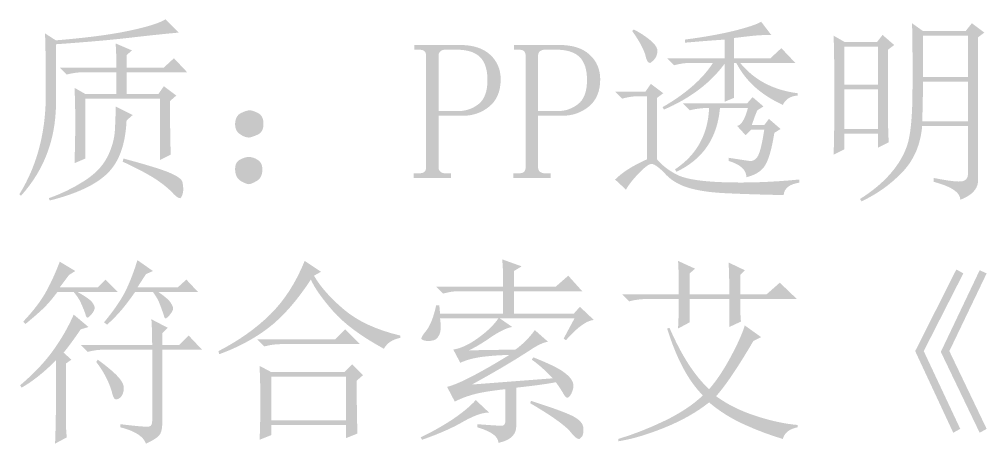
# Model space of a CAD drawing. Header units: millimetres. Extents: x 0 to 2822, y 422 to 2401.
# Drawn here: x 150.6 to 288.8, y 831.2 to 891.8 of the extents above; entities that cross this region are included whole.
import ezdxf

# ---------------------------------------------------------------- set-up
doc = ezdxf.new("R2010")
doc.units = ezdxf.units.MM

msp = doc.modelspace()

# ---------------------------------------------------------------- hatches: boundary and pattern name
at = {"true_color": 0x00ffff}
h = msp.add_hatch(color=4, dxfattribs=at)
h.paths.add_polyline_path([(150.624547, 866.793357), (151.10727, 867.606648), (151.55705, 868.438142), (151.973891, 869.28784), (152.357792, 870.155745), (152.708756, 871.041855), (153.026784, 871.946173), (153.311879, 872.868698), (153.56404, 873.809432), (153.783271, 874.768376), (153.969573, 875.745529), (154.122948, 876.740894), (154.243396, 877.754471), (154.33092, 878.786261), (154.385521, 879.836264), (154.407201, 880.904481), (154.395962, 881.990914), (154.395529, 882.671208), (154.394231, 883.325509), (154.392067, 883.953817), (154.389037, 884.556132), (154.385142, 885.132453), (154.380382, 885.682781), (154.374755, 886.207116), (154.368263, 886.705458), (154.360906, 887.177806), (154.352683, 887.624162), (154.343594, 888.044523), (154.33364, 888.438892), (154.322821, 888.807268), (154.311135, 889.14965), (154.298584, 889.466039), (154.285168, 889.756435), (155.838492, 888.757632), (156.659644, 888.828067), (157.459119, 888.900672), (158.236919, 888.975445), (158.993046, 889.052386), (159.727501, 889.131495), (160.440285, 889.212769), (161.131401, 889.29621), (161.80085, 889.381815), (162.448634, 889.469584), (163.074754, 889.559516), (163.679212, 889.651611), (164.262009, 889.745867), (164.823148, 889.842283), (165.362629, 889.94086), (165.880455, 890.041596), (166.376626, 890.14449), (166.851571, 890.248244), (167.305717, 890.35156), (167.739062, 890.45444), (168.151608, 890.556885), (168.543354, 890.658898), (168.914301, 890.76048), (169.264447, 890.861632), (169.593794, 890.962356), (169.902341, 891.062653), (170.190088, 891.162527), (170.457036, 891.261976), (170.703184, 891.361005), (170.928532, 891.459614), (171.13308, 891.557804), (171.316828, 891.655578), (171.479777, 891.752936), (173.365485, 889.867229), (171.576541, 889.693708), (169.760054, 889.506389), (167.915972, 889.305325), (166.044243, 889.090566), (165.035417, 888.979567), (163.950323, 888.868573), (162.788967, 888.757593), (161.551356, 888.646631), (160.237497, 888.535696), (158.847396, 888.424793), (157.381059, 888.313929), (155.838492, 888.20311), (155.838492, 880.881869), (155.857942, 879.837946), (155.833196, 878.813959), (155.764253, 877.809905), (155.651114, 876.825785), (155.493778, 875.8616), (155.292247, 874.917349), (155.046519, 873.993032), (154.756595, 873.088649), (154.422474, 872.204201), (154.044158, 871.339686), (153.621645, 870.495106), (153.154935, 869.67046), (152.64403, 868.865748), (152.088928, 868.08097), (151.48963, 867.316127), (150.846136, 866.571217)])
h.paths.add_polyline_path([(164.490919, 884.875423), (164.46322, 886.622362), (164.380124, 888.313904), (166.70956, 887.315653), (165.932898, 886.650336), (165.932898, 884.875423), (171.257637, 884.875423), (172.700168, 886.206608), (174.585875, 884.209555), (165.932898, 884.209555), (165.932898, 881.103457), (170.481526, 881.103457), (171.257637, 882.213053), (173.032551, 880.881869), (172.145094, 880.105206), (172.145527, 879.412264), (172.146826, 878.747926), (172.148993, 878.112192), (172.152027, 877.505063), (172.155931, 876.926541), (172.160704, 876.376626), (172.166347, 875.855318), (172.172861, 875.362619), (172.180248, 874.898529), (172.188508, 874.46305), (172.197641, 874.056181), (172.207648, 873.677924), (172.218531, 873.32828), (172.23029, 873.007249), (172.242926, 872.714832), (172.256439, 872.451031), (170.703115, 871.674369), (170.703115, 880.43814), (160.053636, 880.43814), (160.053636, 871.895957), (158.500862, 871.23064), (158.52683, 872.051183), (158.549335, 872.849241), (158.568377, 873.624806), (158.583958, 874.377873), (158.596076, 875.108434), (158.604732, 875.816484), (158.609925, 876.502016), (158.611657, 877.165024), (158.604732, 878.444231), (158.583958, 879.674914), (158.549335, 880.857124), (158.500862, 881.990914), (160.053636, 881.103457), (164.490919, 881.103457), (164.490919, 884.209555), (159.832047, 884.209555), (159.221852, 884.188695), (158.611657, 884.126184), (158.001461, 884.022125), (157.391266, 883.876621), (156.393015, 884.875423)])
h.paths.add_polyline_path([(154.83969, 866.238283), (156.105048, 866.72033), (157.34958, 867.278496), (158.573338, 867.912832), (159.776374, 868.623392), (160.350861, 869.004685), (160.882043, 869.399873), (161.369921, 869.808949), (161.814493, 870.231907), (162.21576, 870.66874), (162.573723, 871.119441), (162.888381, 871.584005), (163.159734, 872.062424), (163.395377, 872.547769), (163.603316, 873.033114), (163.783543, 873.518459), (163.936052, 874.003804), (164.060836, 874.489149), (164.15789, 874.974494), (164.227206, 875.459839), (164.268779, 875.945185), (164.317338, 876.884662), (164.35215, 877.761714), (164.373114, 878.576342), (164.380124, 879.328544), (166.820354, 878.108153), (165.932898, 877.332042), (165.896311, 876.704548), (165.841949, 876.097854), (165.769814, 875.511959), (165.679907, 874.946865), (165.57223, 874.40257), (165.446784, 873.879075), (165.303571, 873.376379), (165.142593, 872.894484), (164.963851, 872.433388), (164.767347, 871.993092), (164.553082, 871.573595), (164.321058, 871.174899), (164.071277, 870.797002), (163.803741, 870.439905), (163.51845, 870.103607), (163.215407, 869.78811), (162.890601, 869.487011), (162.540229, 869.193703), (162.164292, 868.908187), (161.762791, 868.630463), (161.335725, 868.360533), (160.883097, 868.098397), (160.404907, 867.844056), (159.901156, 867.597511), (159.371844, 867.358763), (158.816972, 867.127813), (158.236542, 866.90466), (157.630554, 866.689307), (156.999008, 866.481753), (156.341906, 866.282001), (155.659248, 866.090049), (154.951036, 865.905901)])
h.paths.add_polyline_path([(165.48917, 871.895957), (166.100211, 871.731943), (166.685246, 871.572695), (167.244276, 871.418215), (167.777299, 871.268502), (168.284315, 871.123556), (168.765326, 870.983377), (169.220331, 870.847965), (169.649329, 870.717321), (170.052321, 870.591444), (170.429307, 870.470334), (170.780287, 870.35399), (171.105261, 870.242415), (171.404228, 870.135606), (171.67719, 870.033564), (171.924145, 869.93629), (172.145094, 869.843783), (172.536748, 869.665266), (172.879916, 869.490212), (173.174585, 869.318621), (173.420744, 869.150492), (173.618378, 868.985825), (173.767476, 868.82462), (173.868023, 868.666878), (173.920007, 868.512598), (173.968566, 868.224855), (174.003379, 867.971787), (174.024342, 867.753342), (174.031353, 867.569468), (174.020923, 867.302818), (173.989667, 867.056838), (173.937637, 866.831529), (173.864886, 866.62689), (173.784977, 866.456875), (173.712199, 866.335435), (173.646449, 866.262571), (173.587624, 866.238283), (173.407179, 866.273001), (173.199087, 866.377121), (172.963399, 866.55059), (172.700168, 866.793357), (172.467779, 867.04391), (172.214616, 867.296169), (171.940679, 867.550133), (171.645969, 867.805802), (171.330484, 868.063176), (170.994225, 868.322256), (170.637193, 868.583041), (170.259387, 868.845532), (169.843444, 869.116702), (169.372007, 869.403517), (168.845083, 869.705964), (168.262678, 870.02403), (167.624798, 870.357703), (166.93145, 870.706968), (166.18264, 871.071815), (165.378375, 871.452229)])
h = msp.add_hatch(color=4, dxfattribs=at)
h.paths.add_polyline_path([(256.555494, 891.420002), (257.998024, 889.534295), (257.110361, 889.520308), (256.223111, 889.478622), (255.973409, 889.460433), (255.668296, 889.433569), (255.30776, 889.398036), (254.891789, 889.353841), (254.420368, 889.30099), (253.893486, 889.239489), (253.311129, 889.169346), (252.673285, 889.090566), (252.673285, 886.206608), (257.886679, 886.206608), (259.440004, 887.648587), (261.436505, 885.54074), (253.560741, 885.54074), (253.943754, 885.094798), (254.344105, 884.672265), (254.761792, 884.273139), (255.196817, 883.897421), (255.64918, 883.545109), (256.11888, 883.216202), (256.605917, 882.910699), (257.110292, 882.628601), (257.632005, 882.369905), (258.171054, 882.134612), (258.727442, 881.92272), (259.301166, 881.734228), (259.892228, 881.569136), (260.500628, 881.427444), (261.126365, 881.309149), (261.769439, 881.214251), (261.769439, 880.881869), (261.396828, 880.836652), (261.055383, 880.756812), (260.745112, 880.642348), (260.466022, 880.493262), (260.218118, 880.309552), (260.001408, 880.091219), (259.815897, 879.838263), (259.661592, 879.550684), (259.089599, 879.82097), (258.538405, 880.105144), (258.008011, 880.403202), (257.498417, 880.715143), (257.009622, 881.040966), (256.541628, 881.380669), (256.094433, 881.73425), (255.668037, 882.101708), (255.262442, 882.483041), (254.877646, 882.878248), (254.513651, 883.287326), (254.170454, 883.710275), (253.848058, 884.147092), (253.546462, 884.597777), (253.265665, 885.062326), (253.005668, 885.54074), (252.673285, 885.54074), (252.673285, 880.548935), (251.3421, 879.994412), (251.3421, 885.429946), (250.957253, 884.9234), (250.551607, 884.429852), (250.125162, 883.9493), (249.677921, 883.481744), (249.209883, 883.027185), (248.721049, 882.585623), (248.21142, 882.157058), (247.680997, 881.741489), (247.129781, 881.338916), (246.557772, 880.949341), (245.964972, 880.572762), (245.35138, 880.209179), (244.716999, 879.858593), (244.061828, 879.521004), (243.385869, 879.196412), (242.689123, 878.884816), (242.467534, 879.21775), (243.080643, 879.580409), (243.672087, 879.947397), (244.241867, 880.318717), (244.789985, 880.694369), (245.31644, 881.074356), (245.821234, 881.458679), (246.304368, 881.847339), (246.765842, 882.240339), (247.205657, 882.637679), (247.623814, 883.039362), (248.020313, 883.445389), (248.395157, 883.855761), (248.748344, 884.270481), (249.079877, 884.68955), (249.389756, 885.112969), (249.677981, 885.54074), (246.461089, 885.54074), (245.899366, 885.51988), (245.323794, 885.457369), (244.734372, 885.35331), (244.131102, 885.207806), (243.132851, 886.206608), (251.3421, 886.206608), (251.3421, 888.868978), (250.54977, 888.813399), (249.781773, 888.757865), (249.038103, 888.70237), (248.318753, 888.646907), (247.623717, 888.59147), (246.952988, 888.536052), (246.30656, 888.480648), (245.684426, 888.42525), (245.684426, 888.868978), (246.717412, 889.010104), (247.708799, 889.156488), (248.658586, 889.308118), (249.566773, 889.464979), (250.433361, 889.62706), (251.25835, 889.794348), (252.041739, 889.966829), (252.783528, 890.14449), (253.473331, 890.322129), (254.10076, 890.494555), (254.665816, 890.661774), (255.168499, 890.823794), (255.608808, 890.98062), (255.986743, 891.132259), (256.302305, 891.278718)])
h.paths.add_polyline_path([(245.351492, 879.772272), (254.558992, 879.772272), (255.335655, 880.659729), (256.888428, 879.328544), (256.000972, 878.774021), (255.827451, 878.350877), (255.640132, 877.858591), (255.439068, 877.297057), (255.224309, 876.666174), (256.999222, 876.666174), (257.66509, 877.553631), (259.329209, 876.111652), (258.441753, 875.557129), (258.299409, 874.731932), (258.150186, 873.976123), (257.994077, 873.28969), (257.831075, 872.672619), (257.661175, 872.124899), (257.484369, 871.646515), (257.300652, 871.237455), (257.110017, 870.897706), (256.898584, 870.604729), (256.652482, 870.336001), (256.371719, 870.091534), (256.0563, 869.871343), (255.706232, 869.67544), (255.321521, 869.503838), (254.902174, 869.356549), (254.448198, 869.233587), (254.438231, 869.424654), (254.40833, 869.609663), (254.358494, 869.788612), (254.288725, 869.961502), (254.199021, 870.128332), (254.089383, 870.289104), (253.959811, 870.443817), (253.810304, 870.592471), (253.640864, 870.735065), (253.451489, 870.871601), (253.24218, 871.002078), (253.012937, 871.126495), (252.76376, 871.244853), (252.494648, 871.357153), (252.205602, 871.463393), (251.896623, 871.563574), (251.896623, 872.007303), (252.403593, 871.927464), (252.870715, 871.854556), (253.297981, 871.788585), (253.685385, 871.729559), (254.032921, 871.677483), (254.340582, 871.632364), (254.608362, 871.594209), (254.836254, 871.563023), (255.038129, 871.550052), (255.227866, 871.566537), (255.405473, 871.612477), (255.570955, 871.687873), (255.724318, 871.792725), (255.865571, 871.927032), (255.994718, 872.090794), (256.111766, 872.284013), (256.222585, 872.524049), (256.333449, 872.82826), (256.444352, 873.196641), (256.555287, 873.629185), (256.666249, 874.125884), (256.777229, 874.686734), (256.888222, 875.311727), (256.999222, 876.000857), (255.113515, 876.000857), (254.336853, 875.224195), (253.117013, 876.55538), (253.335346, 876.619484), (253.546754, 876.756401), (253.751238, 876.96613), (253.948797, 877.248671), (254.139431, 877.604024), (254.323141, 878.032189), (254.499926, 878.533166), (254.669787, 879.106955), (250.676232, 879.106955), (250.586948, 878.317398), (250.457797, 877.557308), (250.288779, 876.826688), (250.079895, 876.125535), (249.831145, 875.453851), (249.542532, 874.811636), (249.214055, 874.198889), (248.845715, 873.615611), (248.437513, 873.061801), (247.98945, 872.53746), (247.501527, 872.042587), (246.973745, 871.577182), (246.406103, 871.141246), (245.798604, 870.734779), (245.151248, 870.35778), (244.464036, 870.01025), (244.242447, 870.343184), (244.807413, 870.74135), (245.337728, 871.159463), (245.833393, 871.597522), (246.294406, 872.055525), (246.720767, 872.533472), (247.112476, 873.031363), (247.46953, 873.549195), (247.791929, 874.086969), (248.079673, 874.644683), (248.332761, 875.222338), (248.551191, 875.819931), (248.734964, 876.437463), (248.884078, 877.074932), (248.998532, 877.732337), (249.078326, 878.409679), (249.123458, 879.106955), (249.012113, 879.106955), (248.304973, 879.086095), (247.625531, 879.023584), (246.973788, 878.919525), (246.349743, 878.774021)])
h.paths.add_polyline_path([(241.690872, 871.785163), (241.952509, 871.484382), (242.238435, 871.192245), (242.548649, 870.908763), (242.88315, 870.63395), (243.24194, 870.367818), (243.625017, 870.110381), (244.032382, 869.861652), (244.464036, 869.621643), (244.698401, 869.506856), (244.957907, 869.39814), (245.242554, 869.295493), (245.552341, 869.198912), (245.887269, 869.108398), (246.247338, 869.023947), (246.632547, 868.945558), (247.042896, 868.87323), (247.478387, 868.806961), (247.939017, 868.74675), (248.424789, 868.692595), (248.935701, 868.644493), (249.471753, 868.602444), (250.032946, 868.566447), (250.61928, 868.536498), (251.230754, 868.512598), (252.490963, 868.482315), (253.775414, 868.474564), (255.084114, 868.489343), (256.41707, 868.526654), (257.774288, 868.586495), (259.155775, 868.668867), (260.561536, 868.77377), (261.991579, 868.901204), (261.991579, 868.456925), (261.495716, 868.356491), (261.062316, 868.221375), (260.691368, 868.051572), (260.382857, 867.847074), (260.136772, 867.607876), (259.953099, 867.33397), (259.831825, 867.025351), (259.772938, 866.682012), (258.499785, 866.71077), (257.287301, 866.741233), (256.135485, 866.773402), (255.044337, 866.807275), (254.013858, 866.842855), (253.044046, 866.880139), (252.134903, 866.919129), (251.286427, 866.959824), (250.487355, 867.009175), (249.726419, 867.074133), (249.003621, 867.154696), (248.31896, 867.250866), (247.672436, 867.362642), (247.064049, 867.490024), (246.4938, 867.633013), (245.961688, 867.791608), (245.461641, 867.970127), (244.987587, 868.172894), (244.539526, 868.399924), (244.117459, 868.651228), (243.721385, 868.926821), (243.351304, 869.226714), (243.007217, 869.550921), (242.689123, 869.899455), (242.368447, 870.209697), (242.07202, 870.474838), (241.799855, 870.694891), (241.551965, 870.86987), (241.328364, 870.999787), (241.129063, 871.084654), (240.954076, 871.124486), (240.803415, 871.119295), (240.654327, 871.073381), (240.48446, 870.991042), (240.293805, 870.872285), (240.082357, 870.717114), (239.850109, 870.525538), (239.597055, 870.297562), (239.323188, 870.033193), (239.028502, 869.732437), (238.733793, 869.417854), (238.459872, 869.111984), (238.20675, 868.814809), (237.97444, 868.526309), (237.762957, 868.246465), (237.572312, 867.975258), (237.402518, 867.712667), (237.253589, 867.458674), (235.700264, 868.901204), (236.111013, 869.285936), (236.566869, 869.663742), (237.067826, 870.034624), (237.613877, 870.398581), (238.205015, 870.755613), (238.841235, 871.105721), (239.52253, 871.448904), (240.248893, 871.785163), (240.248893, 880.770523), (238.806362, 880.770523), (238.341679, 880.749749), (237.835603, 880.687427), (237.288083, 880.583558), (236.699066, 880.43814), (235.700264, 881.436391), (240.026753, 881.436391), (240.803415, 882.545436), (242.578328, 881.214251), (241.690872, 880.548935)])
h.paths.add_polyline_path([(238.141045, 890.088817), (238.362634, 890.310957), (239.010872, 889.963993), (239.624435, 889.589485), (240.203374, 889.187382), (240.747742, 888.757632), (240.993773, 888.538264), (241.205174, 888.324153), (241.381938, 888.115288), (241.52406, 887.911655), (241.631533, 887.713241), (241.704351, 887.520034), (241.742506, 887.33202), (241.745993, 887.149186), (241.694015, 886.805969), (241.593513, 886.497374), (241.444539, 886.223506), (241.247143, 885.984468), (241.04601, 885.79026), (240.88658, 885.651603), (240.7688, 885.568447), (240.692621, 885.54074), (240.585083, 885.558078), (240.484477, 885.61009), (240.390808, 885.696777), (240.304083, 885.818139), (240.224309, 885.974176), (240.151491, 886.164888), (240.085637, 886.390275), (240.026753, 886.650336), (239.90017, 887.019488), (239.74242, 887.405958), (239.553497, 887.809752), (239.333393, 888.230877), (239.082102, 888.66934), (238.799618, 889.125147), (238.485935, 889.598304)])
h = msp.add_hatch(color=4, dxfattribs=at)
h.paths.add_polyline_path([(274.671568, 878.551882), (274.673299, 877.853423), (274.678492, 877.200026), (274.687148, 876.591691), (274.699266, 876.028418), (274.714847, 875.510207), (274.73389, 875.037057), (274.756395, 874.60897), (274.782362, 874.225944), (273.229589, 873.449282), (273.229589, 875.445783), (268.459372, 875.445783), (268.459372, 873.227142), (266.906598, 872.451031), (266.932566, 873.31232), (266.955071, 874.23261), (266.974113, 875.211889), (266.989694, 876.250144), (267.001812, 877.347362), (267.010468, 878.50353), (267.015661, 879.718634), (267.017392, 880.992663), (267.015661, 882.264938), (267.010468, 883.474794), (267.001812, 884.622238), (266.989694, 885.707276), (266.974113, 886.729915), (266.955071, 887.690161), (266.932566, 888.588021), (266.906598, 889.4235), (268.459372, 888.536044), (273.118794, 888.536044), (273.894905, 889.534295), (275.559024, 888.092316), (274.671568, 887.426448)])
h.paths.add_polyline_path([(268.459372, 887.870176), (268.459372, 882.434642), (273.229589, 882.434642), (273.229589, 887.870176)])
h.paths.add_polyline_path([(268.459372, 881.769325), (268.459372, 876.111652), (273.229589, 876.111652), (273.229589, 881.769325)])
h.paths.add_polyline_path([(270.678013, 866.127489), (271.328854, 866.54878), (271.950201, 866.980452), (272.542066, 867.422497), (273.104463, 867.874911), (273.637404, 868.337685), (274.140903, 868.810814), (274.614971, 869.294291), (275.059623, 869.78811), (275.473088, 870.289036), (275.853589, 870.793432), (276.201133, 871.301302), (276.515727, 871.812655), (276.797378, 872.327495), (277.046091, 872.84583), (277.261874, 873.367666), (277.444732, 873.89301), (277.525547, 874.167941), (277.601596, 874.465842), (277.672877, 874.786712), (277.739391, 875.130549), (277.801138, 875.497353), (277.858118, 875.887123), (277.91033, 876.299858), (277.957776, 876.735558), (278.000454, 877.194222), (278.038365, 877.675849), (278.071509, 878.180437), (278.099886, 878.707987), (278.123495, 879.258498), (278.142338, 879.831968), (278.156413, 880.428397), (278.165721, 881.047784), (278.183076, 883.574848), (278.179709, 886.109043), (278.155567, 888.650266), (278.1106, 891.198414), (279.663373, 890.088817), (285.764775, 890.088817), (286.652232, 891.198414), (288.427145, 889.867229), (287.539688, 889.201361), (287.539688, 869.011999), (287.542705, 868.766303), (287.524056, 868.52841), (287.483742, 868.298318), (287.421763, 868.076027), (287.338118, 867.861535), (287.232808, 867.654843), (287.105833, 867.455949), (286.957192, 867.264853), (286.786886, 867.081553), (286.594914, 866.90605), (286.381277, 866.738341), (286.145975, 866.578426), (285.889008, 866.426305), (285.610375, 866.281977), (285.310077, 866.14544), (284.988113, 866.016695), (284.973379, 866.208628), (284.929177, 866.396232), (284.855508, 866.579509), (284.752374, 866.758458), (284.619774, 866.93308), (284.457709, 867.103373), (284.266181, 867.269338), (284.04519, 867.430976), (283.794737, 867.588285), (283.514823, 867.741267), (283.205449, 867.88992), (282.866615, 868.034246), (282.498322, 868.174244), (282.100571, 868.309914), (281.673363, 868.441256), (281.216698, 868.56827), (281.216698, 869.122793), (281.883118, 868.993651), (282.495802, 868.883617), (283.054754, 868.792678), (283.559983, 868.720819), (284.011494, 868.66803), (284.409294, 868.634296), (284.753389, 868.619605), (285.043786, 868.623943), (285.290694, 868.654252), (285.504722, 868.717486), (285.685859, 868.813651), (285.834091, 868.942752), (285.949404, 869.104798), (286.031787, 869.299793), (286.081227, 869.527746), (286.097709, 869.788661), (286.097709, 876.55538), (279.552579, 876.55538), (279.502479, 876.061599), (279.435481, 875.578645), (279.351587, 875.106518), (279.250797, 874.645221), (279.133112, 874.194753), (278.998533, 873.755115), (278.847061, 873.326308), (278.678696, 872.908333), (278.49344, 872.501191), (278.291292, 872.104882), (278.072254, 871.719407), (277.836327, 871.344768), (277.583512, 870.980964), (277.313809, 870.627997), (277.027218, 870.285868), (276.723742, 869.954577), (276.086702, 869.319475), (275.423675, 868.717245), (274.734668, 868.147895), (274.019687, 867.61143), (273.278738, 867.107857), (272.511829, 866.637182), (271.718965, 866.199413), (270.900153, 865.794555)])
h.paths.add_polyline_path([(279.663373, 889.4235), (279.663373, 883.544238), (286.097709, 883.544238), (286.097709, 889.4235)])
h.paths.add_polyline_path([(279.663373, 882.87837), (279.656449, 881.401449), (279.635675, 879.966231), (279.601052, 878.572664), (279.552579, 877.220697), (286.097709, 877.220697), (286.097709, 882.87837)])
h = msp.add_hatch(color=4, dxfattribs=at)
h.paths.add_polyline_path([(210.485089, 877.997359), (210.485089, 870.676118), (210.502366, 870.467974), (210.554266, 870.28758), (210.640893, 870.134988), (210.76235, 870.01025), (210.911281, 869.913305), (211.08109, 869.844058), (211.271776, 869.80251), (211.48334, 869.788661), (212.260002, 869.788661), (212.260002, 869.122793), (206.935262, 869.122793), (206.935262, 869.788661), (207.711373, 869.788661), (207.96799, 869.80251), (208.183007, 869.844058), (208.356373, 869.913305), (208.488036, 870.01025), (208.585067, 870.134988), (208.654503, 870.28758), (208.69624, 870.467974), (208.710176, 870.676118), (208.710176, 886.538991), (208.69624, 886.746816), (208.654503, 886.927046), (208.585067, 887.079578), (208.488036, 887.204308), (208.356373, 887.301339), (208.183007, 887.370775), (207.96799, 887.412512), (207.711373, 887.426448), (207.046057, 887.426448), (207.046057, 888.092316), (213.591187, 888.092316), (214.264533, 888.070638), (214.897998, 888.005611), (215.491594, 887.89724), (216.045335, 887.745532), (216.559233, 887.550494), (217.033302, 887.312131), (217.467554, 887.03045), (217.862003, 886.705458), (218.212962, 886.347547), (218.517148, 885.967105), (218.774554, 885.564132), (218.985173, 885.138629), (219.148999, 884.690594), (219.266026, 884.220028), (219.336246, 883.726932), (219.359655, 883.211304), (219.334514, 882.592479), (219.259092, 882.011791), (219.133389, 881.46924), (218.957405, 880.964826), (218.73114, 880.49855), (218.454594, 880.070411), (218.127766, 879.680409), (217.750657, 879.328544), (217.338898, 879.016547), (216.908116, 878.74615), (216.458304, 878.517353), (215.989456, 878.330155), (215.501564, 878.184557), (214.994624, 878.080558), (214.468628, 878.018159), (213.92357, 877.997359)])
h.paths.add_polyline_path([(213.258253, 878.663227), (213.668097, 878.67881), (214.065843, 878.725566), (214.451484, 878.803509), (214.825013, 878.912652), (215.186424, 879.053007), (215.535711, 879.224588), (215.872866, 879.427407), (216.197884, 879.661478), (216.496727, 879.933527), (216.755765, 880.250684), (216.974988, 880.612941), (217.15438, 881.020292), (217.29393, 881.472731), (217.393625, 881.970252), (217.453451, 882.512847), (217.473396, 883.10051), (217.456913, 883.63691), (217.407474, 884.136924), (217.325091, 884.600544), (217.209777, 885.027765), (217.061546, 885.41858), (216.880409, 885.772983), (216.66638, 886.090966), (216.419472, 886.372524), (216.136182, 886.619432), (215.812998, 886.83346), (215.449919, 887.014597), (215.046946, 887.162829), (214.604079, 887.278143), (214.121318, 887.360526), (213.598663, 887.409965), (213.036113, 887.426448), (211.48334, 887.426448), (211.271776, 887.412512), (211.08109, 887.370775), (210.911281, 887.301339), (210.76235, 887.204308), (210.640893, 887.079578), (210.554266, 886.927046), (210.502366, 886.746816), (210.485089, 886.538991), (210.485089, 878.663227)])
h = msp.add_hatch(color=4, dxfattribs=at)
h.paths.add_polyline_path([(224.701398, 877.997359), (224.701398, 870.676118), (224.718675, 870.467974), (224.770576, 870.28758), (224.857203, 870.134988), (224.978659, 870.01025), (225.127591, 869.913305), (225.2974, 869.844058), (225.488086, 869.80251), (225.699649, 869.788661), (226.476311, 869.788661), (226.476311, 869.122793), (221.151572, 869.122793), (221.151572, 869.788661), (221.927683, 869.788661), (222.184299, 869.80251), (222.399316, 869.844058), (222.572682, 869.913305), (222.704345, 870.01025), (222.801376, 870.134988), (222.870812, 870.28758), (222.91255, 870.467974), (222.926485, 870.676118), (222.926485, 886.538991), (222.91255, 886.746816), (222.870812, 886.927046), (222.801376, 887.079578), (222.704345, 887.204308), (222.572682, 887.301339), (222.399316, 887.370775), (222.184299, 887.412512), (221.927683, 887.426448), (221.262366, 887.426448), (221.262366, 888.092316), (227.807496, 888.092316), (228.480842, 888.070638), (229.114307, 888.005611), (229.707904, 887.89724), (230.261644, 887.745532), (230.775543, 887.550494), (231.249612, 887.312131), (231.683864, 887.03045), (232.078312, 886.705458), (232.429272, 886.347547), (232.733457, 885.967105), (232.990863, 885.564132), (233.201482, 885.138629), (233.365308, 884.690594), (233.482335, 884.220028), (233.552556, 883.726932), (233.575964, 883.211304), (233.550824, 882.592479), (233.475402, 882.011791), (233.349699, 881.46924), (233.173715, 880.964826), (232.94745, 880.49855), (232.670903, 880.070411), (232.344076, 879.680409), (231.966967, 879.328544), (231.555208, 879.016547), (231.124426, 878.74615), (230.674613, 878.517353), (230.205765, 878.330155), (229.717874, 878.184557), (229.210933, 878.080558), (228.684937, 878.018159), (228.139879, 877.997359)])
h.paths.add_polyline_path([(227.474562, 878.663227), (227.884407, 878.67881), (228.282153, 878.725566), (228.667794, 878.803509), (229.041323, 878.912652), (229.402734, 879.053007), (229.75202, 879.224588), (230.089175, 879.427407), (230.414193, 879.661478), (230.713036, 879.933527), (230.972075, 880.250684), (231.191297, 880.612941), (231.37069, 881.020292), (231.51024, 881.472731), (231.609934, 881.970252), (231.669761, 882.512847), (231.689705, 883.10051), (231.673223, 883.63691), (231.623784, 884.136924), (231.541401, 884.600544), (231.426087, 885.027765), (231.277855, 885.41858), (231.096718, 885.772983), (230.88269, 886.090966), (230.635782, 886.372524), (230.352492, 886.619432), (230.029307, 886.83346), (229.666229, 887.014597), (229.263256, 887.162829), (228.820389, 887.278143), (228.337628, 887.360526), (227.814972, 887.409965), (227.252422, 887.426448), (225.699649, 887.426448), (225.488086, 887.412512), (225.2974, 887.370775), (225.127591, 887.301339), (224.978659, 887.204308), (224.857203, 887.079578), (224.770576, 886.927046), (224.718675, 886.746816), (224.701398, 886.538991), (224.701398, 878.663227)])
h = msp.add_hatch(color=4, dxfattribs=at)
h.paths.add_polyline_path([(184.714288, 871.674369), (184.869421, 871.553834), (185.002023, 871.414238), (185.112094, 871.255586), (185.199633, 871.077885), (185.264642, 870.881141), (185.30712, 870.66536), (185.327068, 870.43055), (185.324484, 870.176717), (185.299369, 869.922702), (185.251723, 869.687763), (185.181547, 869.471905), (185.088839, 869.275135), (184.973601, 869.09746), (184.835831, 868.938885), (184.675531, 868.799418), (184.4927, 868.679065), (184.131981, 868.485089), (183.82697, 868.346406), (183.577562, 868.263121), (183.383655, 868.235336), (183.189351, 868.263121), (182.939651, 868.346406), (182.634553, 868.485089), (182.274058, 868.679065), (182.091045, 868.800272), (181.930608, 868.942304), (181.792741, 869.105163), (181.677437, 869.288847), (181.584689, 869.493356), (181.514492, 869.718691), (181.466839, 869.964852), (181.441723, 870.231838), (181.440017, 870.497948), (181.462592, 870.741488), (181.509442, 870.962472), (181.580561, 871.160912), (181.675941, 871.33682), (181.795578, 871.490211), (181.939463, 871.621097), (182.107591, 871.72949), (182.457665, 871.899506), (182.786964, 872.020945), (183.095593, 872.093809), (183.383655, 872.118097), (183.716132, 872.090312), (184.048765, 872.007027), (184.381501, 871.868345)])
h.paths.add_polyline_path([(184.714288, 878.385415), (184.896266, 878.276145), (185.054001, 878.142639), (185.187486, 877.984896), (185.296716, 877.802918), (185.381684, 877.596703), (185.442384, 877.366252), (185.478808, 877.111565), (185.490951, 876.832641), (185.477077, 876.553536), (185.435459, 876.298712), (185.366104, 876.068163), (185.269018, 875.861882), (185.144207, 875.679864), (184.991679, 875.522101), (184.811439, 875.388587), (184.603494, 875.279316), (184.390198, 875.18826), (184.194303, 875.109387), (184.015797, 875.042684), (183.854668, 874.988137), (183.710902, 874.945734), (183.584487, 874.915463), (183.475408, 874.897309), (183.383655, 874.891261), (183.095593, 874.922387), (182.786964, 875.015836), (182.457665, 875.171709), (182.107591, 875.390111), (181.939463, 875.523618), (181.795578, 875.674443), (181.675941, 875.842593), (181.580561, 876.028074), (181.509442, 876.230892), (181.462592, 876.451054), (181.440017, 876.688566), (181.441723, 876.943435), (181.466839, 877.196392), (181.514492, 877.428574), (181.584689, 877.639982), (181.677437, 877.830616), (181.792741, 878.000477), (181.930608, 878.149563), (182.091045, 878.277876), (182.274058, 878.385415), (182.641478, 878.55543), (182.967349, 878.67687), (183.251673, 878.749733), (183.494449, 878.774021), (183.736906, 878.749733), (184.021066, 878.67687), (184.346878, 878.55543)])
h = msp.add_hatch(color=4, dxfattribs=at)
h.paths.add_polyline_path([(156.393015, 857.178872), (158.611657, 855.847687), (157.7242, 855.293164), (156.393015, 853.518251), (161.828549, 853.518251), (162.938145, 854.627296), (164.713058, 852.852383), (158.944591, 852.852383), (159.365674, 852.610509), (159.741734, 852.384281), (160.072758, 852.173684), (160.358733, 851.978707), (160.599647, 851.799336), (160.795485, 851.635558), (160.946236, 851.487361), (161.051887, 851.354731), (161.19739, 851.122394), (161.301449, 850.924783), (161.363961, 850.761899), (161.384821, 850.633741), (161.357036, 850.40832), (161.273751, 850.176026), (161.135068, 849.936807), (160.941092, 849.690612), (160.739959, 849.47221), (160.580529, 849.316337), (160.462749, 849.222889), (160.38657, 849.191762), (160.282381, 849.226394), (160.192197, 849.330324), (160.115966, 849.503604), (160.053636, 849.746285), (159.887039, 850.179531), (159.720495, 850.592056), (159.554054, 850.983806), (159.387768, 851.354731), (159.200708, 851.718731), (158.971945, 852.089708), (158.70153, 852.467609), (158.389517, 852.852383), (156.060081, 852.852383), (155.571119, 852.218003), (155.103033, 851.646048), (154.655826, 851.136519), (154.229495, 850.689414), (154.005066, 850.470179), (153.747681, 850.228374), (153.457352, 849.964013), (153.134092, 849.677107), (152.777915, 849.367671), (152.388832, 849.035717), (151.966858, 848.681257), (151.512004, 848.304306), (151.17907, 848.63724), (151.716325, 849.215214), (152.218911, 849.784551), (152.686836, 850.345246), (153.120105, 850.897291), (153.518726, 851.440681), (153.882703, 851.975408), (154.212045, 852.501467), (154.506756, 853.01885), (155.040694, 854.048365), (155.532981, 855.084805), (155.98372, 856.128273)])
h.paths.add_polyline_path([(167.153288, 852.852383), (166.660907, 852.155595), (166.182529, 851.50728), (165.718105, 850.90754), (165.267581, 850.35648), (164.802889, 849.82597), (164.296753, 849.288638), (163.749069, 848.744486), (163.159734, 848.193511), (162.716005, 848.526445), (163.224707, 849.153746), (163.697022, 849.760272), (164.132944, 850.346024), (164.532467, 850.911003), (164.895583, 851.455207), (165.222287, 851.978638), (165.512571, 852.481294), (165.766431, 852.963177), (165.999492, 853.445085), (166.227385, 853.947811), (166.45011, 854.471351), (166.667668, 855.015696), (166.880058, 855.580842), (167.08728, 856.16678), (167.289335, 856.773506), (167.486222, 857.401011), (169.704864, 855.847687), (168.706613, 855.403958), (167.486222, 853.518251), (173.25469, 853.518251), (174.475081, 854.627296), (176.138649, 852.852383), (170.481526, 852.852383), (170.824684, 852.609633), (171.133166, 852.380784), (171.406974, 852.165836), (171.646106, 851.964789), (171.850564, 851.777642), (172.020347, 851.604397), (172.155455, 851.445053), (172.255888, 851.29961), (172.401392, 851.042993), (172.505451, 850.827976), (172.567962, 850.65461), (172.588822, 850.522947), (172.561038, 850.342502), (172.477752, 850.134409), (172.33907, 849.898722), (172.145094, 849.635491), (171.937036, 849.392809), (171.756832, 849.21953), (171.604429, 849.1156), (171.479777, 849.080968), (171.424294, 849.108675), (171.368707, 849.191831), (171.313121, 849.330488), (171.257637, 849.524696), (171.139832, 849.871032), (171.008075, 850.245272), (170.862468, 850.647418), (170.703115, 851.07747), (170.515745, 851.521069), (170.286878, 851.96472), (170.016568, 852.408474), (169.704864, 852.852383)])
h.paths.add_polyline_path([(157.280472, 842.646632), (157.280472, 834.437934), (157.30817, 833.245242), (157.391266, 832.107947), (155.727147, 831.220491), (155.753138, 831.948562), (155.775706, 832.634995), (155.794837, 833.279803), (155.810518, 833.882998), (155.822738, 834.444594), (155.831482, 834.964603), (155.836738, 835.443039), (155.838492, 835.879913), (155.838492, 843.09036), (155.204062, 842.471559), (154.576563, 841.890933), (153.956001, 841.348471), (153.342383, 840.844158), (152.735716, 840.377983), (152.136005, 839.949932), (151.543258, 839.559992), (150.957481, 839.208151), (150.735341, 839.540534), (151.464986, 840.17755), (152.156538, 840.812816), (152.809992, 841.446338), (153.425341, 842.078122), (154.002578, 842.708175), (154.541698, 843.336504), (155.042694, 843.963114), (155.505558, 844.588012), (155.938762, 845.212752), (156.351192, 845.839288), (156.742847, 846.467607), (157.113729, 847.097695), (157.463837, 847.729541), (157.793171, 848.363131), (158.101731, 848.998452), (158.389517, 849.635491), (160.497364, 847.860577), (159.388319, 847.527643), (159.034568, 847.014625), (158.694718, 846.529349), (158.368769, 846.071812), (158.056721, 845.642005), (157.758573, 845.239922), (157.474327, 844.865558), (157.203982, 844.518905), (156.947538, 844.199957), (158.057134, 843.201706)])
h.paths.add_polyline_path([(169.59407, 845.309002), (169.587059, 846.328164), (169.566096, 847.278081), (169.531283, 848.15875), (169.482724, 848.970174), (171.812711, 847.749783), (171.036049, 846.973121), (171.036049, 845.309002), (173.476279, 845.309002), (174.807464, 846.640187), (176.693722, 844.643685), (171.036049, 844.643685), (171.036049, 834.215794), (171.027368, 833.870051), (171.001331, 833.553802), (170.957943, 833.267034), (170.897212, 833.009735), (170.819142, 832.781892), (170.723742, 832.583491), (170.611018, 832.41452), (170.480975, 832.274965), (170.331889, 832.14926), (170.162028, 832.021837), (169.971394, 831.892683), (169.759985, 831.761784), (169.527803, 831.629128), (169.274847, 831.494703), (169.001117, 831.358495), (168.706613, 831.220491), (168.627199, 831.411655), (168.527864, 831.596747), (168.408608, 831.775767), (168.26943, 831.948715), (168.110332, 832.115591), (167.931312, 832.276395), (167.73237, 832.431127), (167.513508, 832.579787), (167.274724, 832.722376), (167.016019, 832.858892), (166.737392, 832.989336), (166.438845, 833.113708), (166.120376, 833.232009), (165.781985, 833.344237), (165.423674, 833.450393), (165.045441, 833.550478), (165.045441, 833.994206), (165.490518, 833.940967), (165.910454, 833.892044), (166.305252, 833.847439), (166.674911, 833.807154), (167.019433, 833.771191), (167.338819, 833.739551), (167.633068, 833.712235), (167.902183, 833.689246), (168.146164, 833.670585), (168.365011, 833.656253), (168.558726, 833.646252), (168.72731, 833.640584), (168.870762, 833.63925), (168.989084, 833.642253), (169.082277, 833.649593), (169.150341, 833.661272), (169.254235, 833.697651), (169.344317, 833.751387), (169.420577, 833.822473), (169.483, 833.910903), (169.531574, 834.016671), (169.566285, 834.13977), (169.587121, 834.280193), (169.59407, 834.437934), (169.59407, 844.643685), (163.048939, 844.643685), (162.341799, 844.622825), (161.662357, 844.560314), (161.010614, 844.456255), (160.38657, 844.310751), (159.388319, 845.309002)])
h.paths.add_polyline_path([(161.828549, 843.201706), (162.335519, 842.822841), (162.802641, 842.463052), (163.229907, 842.122343), (163.617311, 841.800723), (163.964847, 841.498198), (164.272508, 841.214773), (164.540288, 840.950455), (164.76818, 840.705252), (164.962276, 840.47307), (165.128666, 840.247812), (165.267345, 840.029479), (165.378306, 839.818071), (165.461543, 839.613587), (165.517049, 839.416028), (165.544818, 839.225394), (165.544842, 839.041684), (165.49947, 838.701963), (165.419579, 838.40379), (165.305167, 838.147165), (165.156235, 837.932088), (164.98653, 837.762158), (164.809797, 837.640908), (164.626035, 837.568234), (164.435246, 837.544032), (164.340728, 837.561346), (164.251467, 837.613296), (164.167452, 837.699895), (164.088669, 837.821156), (164.015106, 837.977092), (163.946749, 838.167715), (163.883585, 838.393039), (163.825602, 838.653077), (163.645148, 839.20437), (163.436995, 839.748687), (163.201144, 840.286079), (162.937594, 840.816597), (162.646354, 841.339873), (162.327468, 841.856327), (161.980986, 842.36596), (161.60696, 842.868772)])
h = msp.add_hatch(color=4, dxfattribs=at)
h.paths.add_polyline_path([(193.7002, 855.736893), (192.701949, 855.18237), (193.059862, 854.597266), (193.468018, 854.006955), (193.926429, 853.411451), (194.435108, 852.810766), (194.994068, 852.204914), (195.603322, 851.593907), (196.262884, 850.977758), (196.972765, 850.35648), (197.741401, 849.752382), (198.577637, 849.188171), (199.481478, 848.663841), (200.452932, 848.179387), (201.492004, 847.7348), (202.598701, 847.330076), (203.773029, 846.965207), (205.014996, 846.640187), (205.014996, 846.307804), (204.614685, 846.210651), (204.245542, 846.085793), (203.907573, 845.933224), (203.600784, 845.752937), (203.325182, 845.544925), (203.080773, 845.309183), (202.867563, 845.045703), (202.68556, 844.754479), (201.504185, 845.420925), (200.400842, 846.089083), (199.37553, 846.75896), (198.428249, 847.430561), (197.559, 848.103893), (196.767782, 848.778962), (196.054595, 849.455776), (195.41944, 850.13434), (194.848236, 850.799054), (194.327319, 851.434313), (193.856697, 852.040116), (193.436374, 852.616463), (193.066359, 853.163355), (192.746658, 853.680791), (192.477276, 854.168771), (192.258221, 854.627296), (191.508472, 853.524883), (190.757012, 852.491819), (190.003833, 851.528105), (189.24893, 850.633741), (188.492295, 849.808727), (187.733923, 849.053063), (186.973807, 848.366748), (186.21194, 847.749783), (185.434492, 847.181162), (184.627627, 846.64029), (183.791332, 846.127169), (182.925595, 845.641798), (182.030402, 845.184177), (181.10574, 844.754307), (180.151597, 844.352187), (179.16796, 843.977817), (179.057166, 844.421545), (180.118729, 844.988281), (181.14045, 845.579304), (182.122328, 846.194615), (183.064363, 846.834215), (183.966556, 847.498102), (184.828907, 848.186277), (185.651415, 848.89874), (186.43408, 849.635491), (187.178428, 850.410197), (187.886403, 851.236935), (188.558011, 852.115698), (189.193257, 853.04648), (189.792149, 854.029274), (190.354693, 855.064074), (190.880896, 856.150873), (191.370764, 857.289666)])
h.paths.add_polyline_path([(184.603494, 846.085664), (195.696702, 846.085664), (197.139232, 847.527643), (199.246528, 845.420347), (188.042526, 845.420347), (187.43234, 845.399487), (186.822205, 845.336976), (186.212173, 845.232917), (185.602296, 845.087413)])
h.paths.add_polyline_path([(186.600547, 840.760925), (186.600547, 834.548728), (197.250026, 834.548728), (197.250026, 840.760925)])
h.paths.add_polyline_path([(198.8028, 840.206402), (198.804532, 838.996474), (198.809733, 837.862859), (198.818409, 836.805544), (198.830567, 835.824516), (198.846213, 834.919763), (198.865354, 834.091271), (198.887996, 833.339028), (198.914145, 832.663021), (197.250026, 831.997153), (197.250026, 833.88286), (186.600547, 833.88286), (186.600547, 832.440881), (184.936428, 831.775564), (184.984901, 833.148297), (185.019524, 834.493331), (185.040298, 835.810667), (185.047222, 837.100304), (185.019524, 839.679578), (184.936428, 842.314249), (186.600547, 841.426793), (197.027887, 841.426793), (198.137483, 842.535838), (199.690256, 840.983064)])
h = msp.add_hatch(color=4, dxfattribs=at)
h.paths.add_polyline_path([(227.235419, 839.984262), (226.807357, 839.899412), (226.299558, 839.81106), (225.712023, 839.71922), (225.044751, 839.623905), (224.297743, 839.525128), (223.470997, 839.422901), (222.564515, 839.317238), (221.578296, 839.208151), (221.578296, 833.88286), (221.581313, 833.638993), (221.562664, 833.406379), (221.52235, 833.185019), (221.460371, 832.974914), (221.376726, 832.776065), (221.271416, 832.588472), (221.14444, 832.412137), (220.995799, 832.24706), (220.825493, 832.093242), (220.633522, 831.950684), (220.419885, 831.819386), (220.184583, 831.69935), (219.927615, 831.590576), (219.648982, 831.493065), (219.348684, 831.406818), (219.026721, 831.331836), (219.015016, 831.496503), (218.979904, 831.657707), (218.921386, 831.815446), (218.839463, 831.969721), (218.734137, 832.120531), (218.605409, 832.267874), (218.453282, 832.41175), (218.277757, 832.552158), (218.078835, 832.689097), (217.856519, 832.822567), (217.610809, 832.952566), (217.341707, 833.079094), (217.049216, 833.20215), (216.733336, 833.321733), (216.394069, 833.437842), (216.031417, 833.550478), (216.031417, 833.994206), (216.716879, 833.942247), (217.331286, 833.897175), (217.874638, 833.859001), (218.346934, 833.827739), (218.748176, 833.803401), (219.078363, 833.786002), (219.337494, 833.775552), (219.52557, 833.772066), (219.666854, 833.789404), (219.785606, 833.841416), (219.881828, 833.928103), (219.955518, 834.049465), (220.006678, 834.205502), (220.035307, 834.396214), (220.041405, 834.621601), (220.024972, 834.881662), (220.024972, 838.986011), (219.272641, 838.900979), (218.568842, 838.812491), (217.913579, 838.720553), (217.30686, 838.625172), (216.748691, 838.526355), (216.239079, 838.424108), (215.778029, 838.318437), (215.365549, 838.209349), (214.623794, 837.980431), (213.951337, 837.737716), (213.34823, 837.481254), (212.814524, 837.211098), (211.704928, 839.318945), (212.053307, 839.415916), (212.43286, 839.540637), (212.843599, 839.693109), (213.285538, 839.87333), (213.75869, 840.081302), (214.263067, 840.317024), (214.798682, 840.580496), (215.365549, 840.871719), (215.956701, 841.185473), (216.565165, 841.516546), (217.190941, 841.864943), (217.834029, 842.230671), (218.494428, 842.613737), (219.172138, 843.014146), (219.86716, 843.431906), (220.579494, 843.867023), (220.209465, 843.863537), (219.820367, 843.853087), (219.412201, 843.835687), (218.984966, 843.81135), (218.538663, 843.780088), (218.07329, 843.741914), (217.58885, 843.696841), (217.08534, 843.644883), (216.581831, 843.582537), (216.09739, 843.506304), (215.632018, 843.416195), (215.185715, 843.312225), (214.75848, 843.194404), (214.350314, 843.062748), (213.961216, 842.917268), (213.591187, 842.757978), (212.592385, 844.643685), (212.986674, 844.717274), (213.393145, 844.827257), (213.811787, 844.973646), (214.242585, 845.156453), (214.685528, 845.375692), (215.140601, 845.631377), (215.607793, 845.923519), (216.08709, 846.252131), (216.557683, 846.599654), (216.998782, 846.948928), (217.4104, 847.299945), (217.79255, 847.6527), (218.145243, 848.007187), (218.468495, 848.363398), (218.762316, 848.721327), (219.026721, 849.080968), (210.706677, 849.080968), (210.753419, 848.680476), (210.782848, 848.311196), (210.794966, 847.973129), (210.789773, 847.666274), (210.767268, 847.390632), (210.727451, 847.146202), (210.670323, 846.932985), (210.595883, 846.750981), (210.422362, 846.452903), (210.235044, 846.224226), (210.033979, 846.064899), (209.819221, 845.97487), (209.402984, 845.891774), (209.042558, 845.864076), (208.830995, 845.871), (208.640309, 845.891774), (208.4705, 845.926397), (208.321569, 845.97487), (208.200112, 846.030267), (208.113485, 846.085664), (208.061585, 846.141061), (208.044307, 846.196458), (208.054697, 846.286505), (208.085873, 846.390452), (208.137848, 846.5083), (208.210637, 846.640049), (208.304251, 846.785699), (208.418703, 846.94525), (208.554007, 847.118702), (208.710176, 847.306055), (208.926777, 847.605803), (209.132992, 847.950658), (209.32882, 848.340614), (209.514261, 848.775664), (209.689315, 849.255801), (209.853982, 849.78102), (210.008262, 850.351314), (210.152155, 850.966675), (210.595883, 850.966675), (210.706677, 849.746285), (219.692038, 849.746285), (219.692038, 852.963728), (213.258253, 852.963728), (212.793561, 852.942868), (212.287425, 852.880357), (211.739741, 852.776298), (211.150406, 852.630794), (210.152155, 853.629045), (219.692038, 853.629045), (219.692038, 855.293164), (219.664339, 856.402278), (219.581243, 857.511806), (222.354407, 856.513555), (221.245362, 855.847687), (221.245362, 853.629045), (227.235419, 853.629045), (229.010332, 855.18237), (231.007385, 852.963728), (221.245362, 852.963728), (221.245362, 849.746285), (229.786994, 849.746285), (230.674451, 850.745087), (232.671504, 848.858828), (232.473841, 848.834579), (232.269254, 848.78953), (232.057743, 848.723681), (231.839306, 848.637033), (231.613945, 848.529585), (231.38166, 848.401337), (231.14245, 848.252289), (230.896315, 848.082442), (230.643255, 847.891794), (230.383271, 847.680347), (230.116362, 847.4481), (229.842529, 847.195054), (229.561771, 846.921208), (229.274088, 846.626561), (228.979481, 846.311116), (228.677949, 845.97487), (228.345015, 846.196458), (229.897788, 849.080968), (219.248309, 849.080968), (221.023222, 847.860577), (220.759673, 847.815541), (220.468424, 847.73583), (220.149477, 847.621445), (219.802832, 847.472384), (219.428488, 847.288648), (219.026445, 847.070238), (218.596704, 846.817153), (218.139264, 846.529393), (217.674694, 846.206985), (217.22398, 845.905365), (216.787128, 845.624545), (216.364144, 845.364537), (215.955036, 845.125355), (215.559809, 844.907011), (215.17847, 844.709519), (214.811026, 844.532891), (221.466951, 844.643685), (221.849974, 844.929559), (222.22265, 845.232796), (222.584964, 845.553397), (222.936904, 845.891361), (223.278457, 846.246688), (223.609611, 846.619378), (223.930351, 847.009432), (224.240666, 847.416849), (226.126373, 845.75273), (225.864555, 845.707694), (225.5785, 845.627983), (225.268209, 845.513597), (224.933681, 845.364537), (224.574918, 845.180801), (224.191918, 844.962391), (223.784682, 844.709305), (223.353209, 844.421545), (221.439045, 843.215142), (219.469898, 842.036437), (218.45766, 841.450529), (217.417723, 840.857801), (216.350088, 840.258251), (215.254755, 839.651879), (226.79169, 840.539336), (226.405228, 840.944841), (226.022228, 841.329572), (225.642691, 841.693529), (225.266615, 842.036712), (224.894003, 842.359122), (224.524852, 842.660757), (224.159164, 842.941618), (223.796938, 843.201706), (224.018526, 843.534089), (224.764604, 843.235063), (225.450058, 842.948181), (226.074883, 842.673444), (226.639073, 842.41085), (227.14262, 842.1604), (227.585518, 841.922094), (227.967761, 841.695932), (228.289342, 841.481914), (228.56568, 841.275699), (228.812601, 841.072947), (229.030092, 840.873657), (229.21814, 840.677829), (229.376733, 840.485463), (229.505857, 840.29656), (229.6055, 840.111119), (229.675649, 839.929141), (229.719804, 839.745407), (229.741467, 839.554711), (229.740625, 839.357063), (229.717265, 839.152478), (229.671375, 838.940969), (229.60294, 838.722548), (229.511948, 838.497228), (229.398387, 838.265022), (229.273561, 838.057775), (229.148773, 837.90774), (229.024011, 837.814923), (228.899262, 837.779332), (228.774513, 837.800973), (228.649751, 837.879852), (228.524963, 838.015975), (228.400136, 838.209349), (228.140092, 838.652948), (227.859325, 839.096599), (227.557785, 839.540353)])
h.paths.add_polyline_path([(223.685592, 837.321893), (224.281602, 837.131045), (224.849449, 836.946696), (225.389132, 836.768845), (225.900651, 836.597492), (226.384006, 836.432638), (226.839198, 836.274282), (227.266226, 836.122424), (227.665091, 835.977065), (228.035792, 835.838204), (228.378329, 835.705841), (228.692703, 835.579977), (228.978913, 835.460611), (229.236959, 835.347743), (229.466841, 835.241374), (229.66856, 835.141502), (229.842116, 835.048129), (230.141994, 834.865296), (230.403735, 834.677282), (230.627339, 834.484075), (230.812806, 834.285661), (230.960135, 834.082028), (231.069328, 833.873162), (231.140383, 833.659052), (231.173301, 833.439683), (231.181956, 833.226363), (231.180225, 833.030406), (231.168107, 832.851812), (231.145602, 832.690582), (231.11271, 832.546715), (231.069431, 832.420211), (231.015765, 832.31107), (230.951712, 832.219293), (230.823331, 832.073789), (230.71593, 831.96973), (230.629406, 831.907219), (230.563656, 831.886359), (230.447462, 831.901964), (230.320881, 831.948775), (230.183912, 832.026786), (230.036557, 832.13599), (229.878815, 832.276381), (229.710685, 832.447952), (229.532169, 832.650697), (229.343266, 832.88461), (229.177714, 833.069721), (228.986158, 833.264355), (228.768599, 833.468512), (228.525038, 833.682192), (228.255478, 833.905397), (227.95992, 834.138128), (227.638365, 834.380385), (227.290816, 834.632169), (226.917273, 834.89348), (226.517738, 835.164321), (226.092214, 835.444691), (225.640701, 835.734591), (225.163201, 836.034022), (224.659717, 836.342985), (224.130248, 836.66148), (223.574798, 836.98951)])
h.paths.add_polyline_path([(215.809828, 837.433238), (217.695536, 835.658325), (217.348866, 835.639256), (216.974451, 835.58205), (216.5723, 835.486707), (216.142418, 835.353227), (215.684811, 835.18161), (215.199487, 834.971855), (214.68645, 834.723963), (214.145709, 834.437934), (213.566673, 834.105138), (212.939151, 833.772342), (212.26313, 833.439546), (211.538599, 833.106749), (210.765543, 832.773953), (209.94395, 832.441157), (209.073808, 832.108361), (208.155102, 831.775564), (207.933513, 832.107947), (208.601257, 832.44084), (209.245604, 832.773722), (209.866554, 833.106591), (210.464108, 833.439451), (211.038266, 833.7723), (211.589027, 834.105141), (212.116391, 834.437974), (212.620359, 834.770799), (213.10093, 835.103618), (213.558105, 835.436432), (213.991884, 835.76924), (214.402266, 836.102044), (214.789251, 836.434846), (215.15284, 836.767644), (215.493032, 837.100442)])
h = msp.add_hatch(color=4, dxfattribs=at)
h.paths.add_polyline_path([(244.686175, 847.638989), (244.712143, 848.092992), (244.734648, 848.567821), (244.753691, 849.063476), (244.769271, 849.579956), (244.781389, 850.117261), (244.790045, 850.675393), (244.795239, 851.25435), (244.79697, 851.854132), (240.359687, 851.854132), (239.652546, 851.833272), (238.973105, 851.770761), (238.321362, 851.666702), (237.697317, 851.521198), (236.699066, 852.52), (244.79697, 852.52), (244.795239, 853.370983), (244.790045, 854.14916), (244.781389, 854.854538), (244.769271, 855.487123), (244.753691, 856.046922), (244.734648, 856.533941), (244.712143, 856.948187), (244.686175, 857.289666), (247.126406, 856.180621), (246.349743, 855.514753), (246.349743, 852.52), (252.007417, 852.52), (252.005686, 853.294654), (252.000492, 854.010435), (251.991836, 854.66733), (251.979718, 855.265328), (251.964138, 855.804414), (251.945095, 856.284577), (251.92259, 856.705802), (251.896623, 857.068077), (254.226058, 855.958481), (253.560741, 855.293164), (253.560741, 852.52), (257.332156, 852.52), (259.217864, 854.183568), (261.658645, 851.854132), (253.560741, 851.854132), (253.562473, 851.342664), (253.567666, 850.862453), (253.576322, 850.413493), (253.58844, 849.995779), (253.60402, 849.609302), (253.623063, 849.254058), (253.645568, 848.930039), (253.671536, 848.63724), (252.007417, 847.860577), (252.007417, 851.854132), (246.349743, 851.854132), (246.349743, 848.526445)])
h.paths.add_polyline_path([(254.226058, 848.082717), (256.555494, 846.418598), (255.446449, 845.864076), (255.035557, 845.170268), (254.635077, 844.503332), (254.245011, 843.863268), (253.865357, 843.250075), (253.496116, 842.663754), (253.137288, 842.104305), (252.788872, 841.571728), (252.45087, 841.066022), (252.12328, 840.587188), (251.806103, 840.135226), (251.499338, 839.710136), (251.202987, 839.311917), (250.917048, 838.940571), (250.641523, 838.596096), (250.37641, 838.278492), (250.121709, 837.987761), (250.744719, 837.55523), (251.393768, 837.145237), (252.068848, 836.757787), (252.769954, 836.392888), (253.497079, 836.050546), (254.250217, 835.730767), (255.029361, 835.433557), (255.834504, 835.158924), (256.643111, 834.908394), (257.43265, 834.683897), (258.20312, 834.485418), (258.954521, 834.312946), (259.686853, 834.166467), (260.400117, 834.045968), (261.094313, 833.951437), (261.769439, 833.88286), (261.769439, 833.550478), (261.348174, 833.451752), (260.971977, 833.321775), (260.640855, 833.16056), (260.354814, 832.968119), (260.113861, 832.744465), (259.918002, 832.489612), (259.767244, 832.203572), (259.661592, 831.886359), (258.319977, 832.306083), (256.957537, 832.788078), (255.574322, 833.332394), (254.170386, 833.939084), (253.47278, 834.267384), (252.794242, 834.614797), (252.134773, 834.981317), (251.494373, 835.366939), (250.873042, 835.771654), (250.270779, 836.195458), (249.687584, 836.638344), (249.123458, 837.100304), (248.441383, 836.582763), (247.726352, 836.084337), (246.978376, 835.605017), (246.19747, 835.144799), (245.383646, 834.703675), (244.536917, 834.281639), (243.657296, 833.878684), (242.744795, 833.494805), (241.828651, 833.13692), (240.938506, 832.811952), (240.074367, 832.519903), (239.236241, 832.260772), (238.424134, 832.034558), (237.638053, 831.841262), (236.878003, 831.680885), (236.143992, 831.553425), (236.143992, 831.886359), (237.807973, 832.423802), (239.471955, 833.037365), (241.135936, 833.727099), (242.799917, 834.493056), (243.61284, 834.901352), (244.387632, 835.321748), (245.1243, 835.754248), (245.82285, 836.19886), (246.483289, 836.655591), (247.105623, 837.124445), (247.689858, 837.605431), (248.236002, 838.098555), (247.85204, 838.499757), (247.476746, 838.926978), (247.110121, 839.380214), (246.752165, 839.859464), (246.402877, 840.364727), (246.062259, 840.896), (245.730309, 841.453284), (245.407027, 842.036575), (245.092415, 842.645872), (244.786471, 843.281173), (244.489196, 843.942478), (244.200589, 844.629784), (243.920652, 845.34309), (243.649383, 846.082394), (243.386782, 846.847694), (243.132851, 847.638989), (243.465785, 847.749783), (243.786896, 847.026539), (244.112336, 846.326693), (244.442105, 845.650244), (244.776204, 844.997195), (245.114635, 844.367545), (245.457398, 843.761296), (245.804493, 843.178448), (246.155922, 842.619002), (246.511685, 842.08296), (246.871784, 841.570321), (247.236218, 841.081086), (247.60499, 840.615257), (247.978098, 840.172835), (248.355546, 839.753819), (248.737332, 839.358211), (249.123458, 838.986011), (249.510775, 839.445232), (249.896348, 839.935704), (250.28019, 840.457414), (250.662314, 841.01035), (251.042732, 841.594498), (251.421458, 842.209846), (251.798504, 842.85638), (252.173884, 843.534089), (252.5335, 844.211798), (252.863661, 844.85834), (253.164366, 845.473709), (253.435616, 846.057897), (253.67741, 846.610898), (253.889748, 847.132706), (254.072631, 847.623315)])
h = msp.add_hatch(color=4, dxfattribs=at)
h.paths.add_polyline_path([(287.761828, 855.958481), (288.760079, 855.514753), (283.43534, 844.421545), (288.760079, 833.328338), (287.761828, 832.773815), (282.214949, 844.310751)])
h.paths.add_polyline_path([(284.43359, 856.069827), (285.431841, 855.514753), (279.774719, 844.421545), (284.988113, 833.328338), (283.989862, 832.773815), (278.554328, 844.421545)])

doc.saveas('drawing.dxf')
